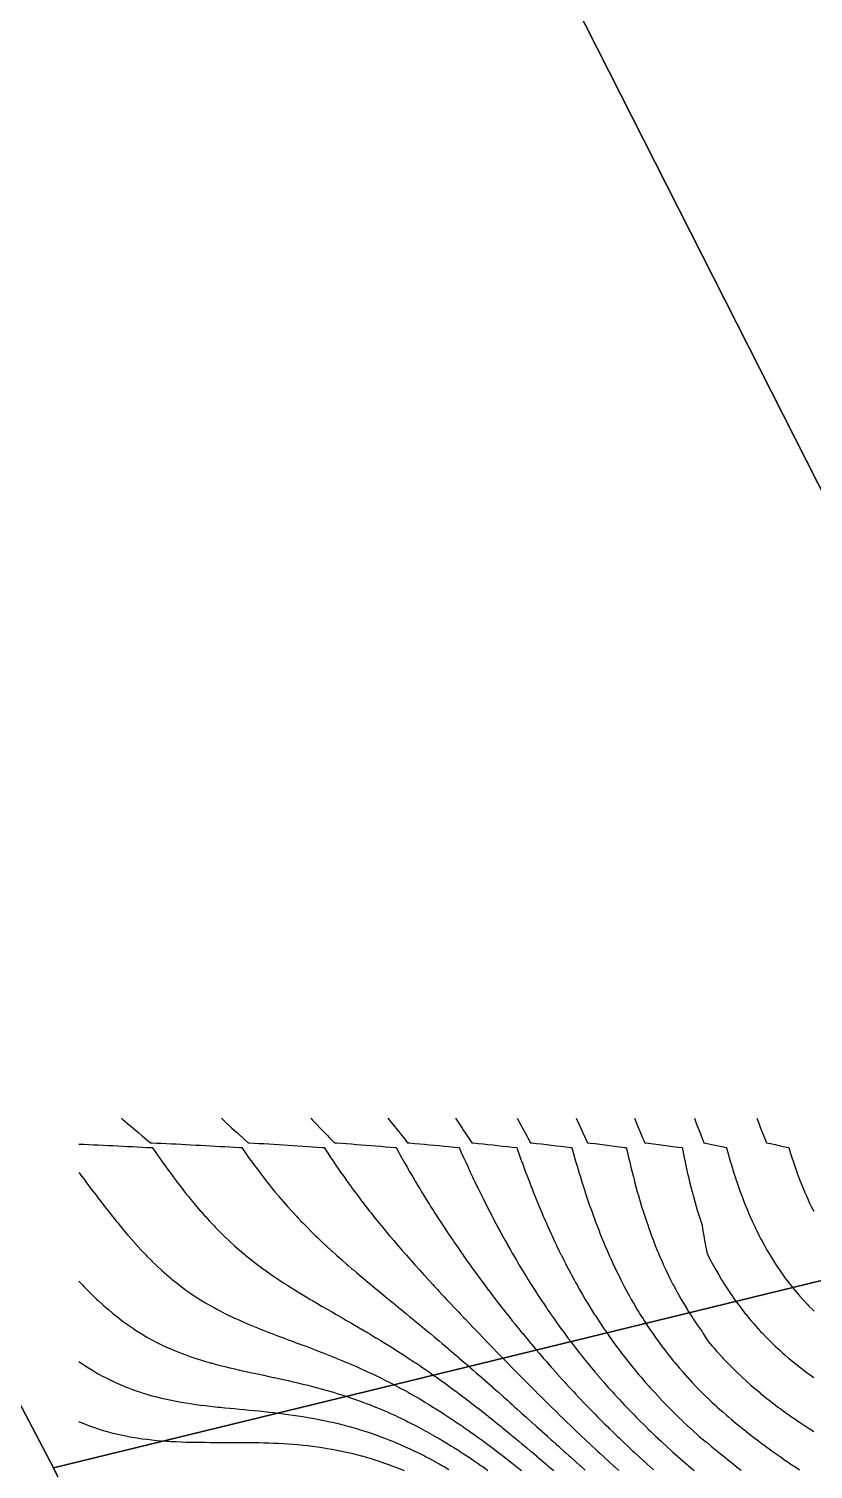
# Model space of a CAD drawing. Extents: x 1412553 to 1415230, y 4927294 to 4931784.
# Drawn here: x 1412620.7 to 1412648, y 4931587.7 to 4931637.8 of the extents above; entities that cross this region are included whole.
import ezdxf

# ---------------------------------------------------------------- set-up
doc = ezdxf.new("R2010")
doc.units = 0
doc.header["$MEASUREMENT"] = 0
doc.layers.add('LINE', color=2, linetype='CONTINUOUS')
doc.layers.add('nz-property-titles(LINZ DOWNLOAD)', color=1, linetype='CONTINUOUS')

msp = doc.modelspace()

# ---------------------------------------------------------------- linework, layer by layer
at = {"layer": 'LINE'}
for points in [[(1412623.938304, 4931599.914918), (1412623.978056, 4931599.881473), (1412624.139707, 4931599.744755), (1412624.147335, 4931599.738327), (1412624.316614, 4931599.594986), (1412624.340587, 4931599.574592), (1412624.485893, 4931599.451481), (1412624.541187, 4931599.404429), (1412624.655172, 4931599.307841), (1412624.741667, 4931599.234266), (1412624.824451, 4931599.164178), (1412624.942242, 4931599.064103), (1412624.99373, 4931599.061671), (1412625.163009, 4931599.053595), (1412625.332288, 4931599.045404), (1412625.501567, 4931599.037098), (1412625.670846, 4931599.028678), (1412625.840125, 4931599.020143), (1412626.009404, 4931599.011494), (1412626.178683, 4931599.002729), (1412626.347962, 4931598.993849), (1412626.517241, 4931598.984853), (1412626.68652, 4931598.975739), (1412626.855799, 4931598.966507), (1412627.025078, 4931598.957155), (1412627.194357, 4931598.947684), (1412627.363636, 4931598.93809), (1412627.532915, 4931598.928372), (1412627.702194, 4931598.918528), (1412627.871473, 4931598.908557), (1412628.040752, 4931598.898455), (1412628.115621, 4931598.893939), (1412628.210031, 4931598.759257), (1412628.234856, 4931598.723776), (1412628.355936, 4931598.553613), (1412628.37931, 4931598.521335), (1412628.478983, 4931598.38345), (1412628.548589, 4931598.288998), (1412628.604287, 4931598.213287), (1412628.717868, 4931598.062007), (1412628.732017, 4931598.043124), (1412628.862167, 4931597.87296), (1412628.887147, 4931597.841005), (1412628.994981, 4931597.702797), (1412629.056426, 4931597.625872), (1412629.13074, 4931597.532634), (1412629.225705, 4931597.416341), (1412629.269589, 4931597.362471), (1412629.394984, 4931597.212385), (1412629.411711, 4931597.192308), (1412629.557234, 4931597.022145), (1412629.564263, 4931597.01414), (1412629.706222, 4931596.851981), (1412629.733542, 4931596.821637), (1412629.85895, 4931596.681818), (1412629.902821, 4931596.634298), (1412630.01556, 4931596.511655), (1412630.0721, 4931596.451943), (1412630.176168, 4931596.341492), (1412630.241379, 4931596.274334), (1412630.34083, 4931596.171329), (1412630.410658, 4931596.1012), (1412630.509596, 4931596.001166), (1412630.579937, 4931595.932247), (1412630.682502, 4931595.831002), (1412630.749216, 4931595.767204), (1412630.859491, 4931595.660839), (1412630.918495, 4931595.605732), (1412631.040515, 4931595.490676), (1412631.087774, 4931595.447534), (1412631.225449, 4931595.320513), (1412631.257053, 4931595.29229), (1412631.414121, 4931595.15035), (1412631.426332, 4931595.139669), (1412631.595611, 4931594.989673), (1412631.606167, 4931594.980186), (1412631.76489, 4931594.842079), (1412631.801192, 4931594.810023), (1412631.934169, 4931594.696315), (1412631.999146, 4931594.63986), (1412632.103448, 4931594.552104), (1412632.199722, 4931594.469697), (1412632.272727, 4931594.40918), (1412632.402605, 4931594.299534), (1412632.442006, 4931594.267307), (1412632.607406, 4931594.129371), (1412632.611285, 4931594.126235), (1412632.780564, 4931593.986603), (1412632.813089, 4931593.959207), (1412632.949843, 4931593.847489), (1412633.019855, 4931593.789044), (1412633.119122, 4931593.708636), (1412633.227462, 4931593.618881), (1412633.288401, 4931593.569874), (1412633.435586, 4931593.448718), (1412633.45768, 4931593.431054), (1412633.626959, 4931593.292457), (1412633.643539, 4931593.278555), (1412633.796238, 4931593.154083), (1412633.850942, 4931593.108392), (1412633.965517, 4931593.015299), (1412634.058032, 4931592.938228), (1412634.134796, 4931592.875993), (1412634.264599, 4931592.768065), (1412634.304075, 4931592.736101), (1412634.470454, 4931592.597902), (1412634.473354, 4931592.595555), (1412634.642633, 4931592.455099), (1412634.674788, 4931592.427739), (1412634.811912, 4931592.313933), (1412634.878126, 4931592.257576), (1412634.981191, 4931592.171961), (1412635.080438, 4931592.087413), (1412635.15047, 4931592.029149), (1412635.281653, 4931591.917249), (1412635.319749, 4931591.885493), (1412635.481737, 4931591.747086), (1412635.489028, 4931591.740995), (1412635.658307, 4931591.596188), (1412635.680307, 4931591.576923), (1412635.827586, 4931591.450699), (1412635.877672, 4931591.40676), (1412635.996865, 4931591.304362), (1412636.073966, 4931591.236597), (1412636.166144, 4931591.157213), (1412636.269228, 4931591.066434), (1412636.335423, 4931591.009278), (1412636.463496, 4931590.89627), (1412636.504702, 4931590.860601), (1412636.656841, 4931590.726107), (1412636.673981, 4931590.711234), (1412636.84326, 4931590.561358), (1412636.849261, 4931590.555944), (1412637.012539, 4931590.411266), (1412637.040764, 4931590.385781), (1412637.181818, 4931590.2606), (1412637.2316, 4931590.215618), (1412637.351097, 4931590.109435), (1412637.421868, 4931590.045455), (1412637.520376, 4931589.957831), (1412637.61165, 4931589.875291), (1412637.689655, 4931589.805849), (1412637.801037, 4931589.705128), (1412637.858934, 4931589.653558), (1412637.990119, 4931589.534965), (1412638.028213, 4931589.501026), (1412638.178992, 4931589.364802), (1412638.197492, 4931589.34832), (1412638.366771, 4931589.195518), (1412638.367734, 4931589.194639), (1412638.53605, 4931589.043025), (1412638.556407, 4931589.024476), (1412638.705329, 4931588.890523), (1412638.745157, 4931588.854312), (1412638.874608, 4931588.738071), (1412638.934064, 4931588.684149), (1412639.043887, 4931588.585727), (1412639.123207, 4931588.513986), (1412639.213166, 4931588.433538), (1412639.312643, 4931588.343823), (1412639.382445, 4931588.281545), (1412639.502434, 4931588.17366), (1412639.551724, 4931588.129793), (1412639.692647, 4931588.003497), (1412639.721003, 4931587.978326), (1412639.883307, 4931587.833333), (1412639.890282, 4931587.827158), (1412640.059561, 4931587.676558)], [(1412627.409026, 4931599.914918), (1412627.532915, 4931599.800974), (1412627.593768, 4931599.744755), (1412627.702194, 4931599.645346), (1412627.779023, 4931599.574592), (1412627.871473, 4931599.490138), (1412627.964898, 4931599.404429), (1412628.040752, 4931599.33544), (1412628.151491, 4931599.234266), (1412628.210031, 4931599.181275), (1412628.338927, 4931599.064103), (1412628.37931, 4931599.061805), (1412628.548589, 4931599.052058), (1412628.717868, 4931599.042163), (1412628.887147, 4931599.032117), (1412629.056426, 4931599.021917), (1412629.225705, 4931599.01156), (1412629.394984, 4931599.001043), (1412629.564263, 4931598.99036), (1412629.733542, 4931598.979513), (1412629.902821, 4931598.968494), (1412630.0721, 4931598.957301), (1412630.241379, 4931598.945931), (1412630.410658, 4931598.934379), (1412630.579937, 4931598.922643), (1412630.749216, 4931598.910718), (1412630.918495, 4931598.898601), (1412630.982724, 4931598.893939), (1412631.087774, 4931598.733789), (1412631.094287, 4931598.723776), (1412631.207052, 4931598.553613), (1412631.257053, 4931598.47966), (1412631.321524, 4931598.38345), (1412631.426332, 4931598.230209), (1412631.437798, 4931598.213287), (1412631.555512, 4931598.043124), (1412631.595611, 4931597.986402), (1412631.675005, 4931597.87296), (1412631.76489, 4931597.74734), (1412631.796427, 4931597.702797), (1412631.919688, 4931597.532634), (1412631.934169, 4931597.513099), (1412632.044571, 4931597.362471), (1412632.103448, 4931597.284027), (1412632.171473, 4931597.192308), (1412632.272727, 4931597.059075), (1412632.300443, 4931597.022145), (1412632.431315, 4931596.851981), (1412632.442006, 4931596.838426), (1412632.56386, 4931596.681818), (1412632.611285, 4931596.622396), (1412632.698442, 4931596.511655), (1412632.780564, 4931596.409962), (1412632.835047, 4931596.341492), (1412632.949843, 4931596.20089), (1412632.973613, 4931596.171329), (1412633.114044, 4931596.001166), (1412633.119122, 4931595.995173), (1412633.25599, 4931595.831002), (1412633.288401, 4931595.793145), (1412633.399783, 4931595.660839), (1412633.45768, 4931595.593855), (1412633.545318, 4931595.490676), (1412633.626959, 4931595.397069), (1412633.692535, 4931595.320513), (1412633.796238, 4931595.202607), (1412633.841354, 4931595.15035), (1412633.965517, 4931595.010269), (1412633.99168, 4931594.980186), (1412634.134796, 4931594.819859), (1412634.143408, 4931594.810023), (1412634.296339, 4931594.63986), (1412634.304075, 4931594.631477), (1412634.45038, 4931594.469697), (1412634.473354, 4931594.444944), (1412634.605584, 4931594.299534), (1412634.642633, 4931594.259822), (1412634.761849, 4931594.129371), (1412634.811912, 4931594.07596), (1412634.919091, 4931593.959207), (1412634.981191, 4931593.893236), (1412635.077238, 4931593.789044), (1412635.15047, 4931593.711542), (1412635.236209, 4931593.618881), (1412635.319749, 4931593.530772), (1412635.395936, 4931593.448718), (1412635.489028, 4931593.350831), (1412635.556347, 4931593.278555), (1412635.658307, 4931593.171646), (1412635.717398, 4931593.108392), (1412635.827586, 4931592.993151), (1412635.879034, 4931592.938228), (1412635.996865, 4931592.815289), (1412636.041222, 4931592.768065), (1412636.166144, 4931592.638024), (1412636.203929, 4931592.597902), (1412636.335423, 4931592.461319), (1412636.367127, 4931592.427739), (1412636.504702, 4931592.285151), (1412636.530807, 4931592.257576), (1412636.673981, 4931592.109515), (1412636.694962, 4931592.087413), (1412636.84326, 4931591.934403), (1412636.859588, 4931591.917249), (1412637.012539, 4931591.759827), (1412637.024703, 4931591.747086), (1412637.181818, 4931591.585793), (1412637.190314, 4931591.576923), (1412637.351097, 4931591.412316), (1412637.356436, 4931591.40676), (1412637.520376, 4931591.239426), (1412637.523105, 4931591.236597), (1412637.689655, 4931591.067157), (1412637.690356, 4931591.066434), (1412637.858209, 4931590.89627), (1412637.858934, 4931590.895548), (1412638.026722, 4931590.726107), (1412638.028213, 4931590.724627), (1412638.19594, 4931590.555944), (1412638.197492, 4931590.55441), (1412638.365915, 4931590.385781), (1412638.366771, 4931590.384938), (1412638.53605, 4931590.216261), (1412638.536688, 4931590.215618), (1412638.705329, 4931590.048443), (1412638.708313, 4931590.045455), (1412638.874608, 4931589.8815), (1412638.880845, 4931589.875291), (1412639.043887, 4931589.715469), (1412639.054342, 4931589.705128), (1412639.213166, 4931589.550375), (1412639.228854, 4931589.534965), (1412639.382445, 4931589.386257), (1412639.40444, 4931589.364802), (1412639.551724, 4931589.223138), (1412639.581155, 4931589.194639), (1412639.721003, 4931589.061032), (1412639.759037, 4931589.024476), (1412639.890282, 4931588.899965), (1412639.938144, 4931588.854312), (1412640.059561, 4931588.739938), (1412640.118505, 4931588.684149), (1412640.22884, 4931588.580959), (1412640.300153, 4931588.513986), (1412640.398119, 4931588.423028), (1412640.483128, 4931588.343823), (1412640.567398, 4931588.266146), (1412640.667429, 4931588.17366), (1412640.736677, 4931588.110288), (1412640.853084, 4931588.003497), (1412640.905956, 4931587.955451), (1412641.04007, 4931587.833333), (1412641.075235, 4931587.8016), (1412641.228386, 4931587.66317)], [(1412630.516825, 4931599.914918), (1412630.579937, 4931599.84975), (1412630.680699, 4931599.744755), (1412630.749216, 4931599.674023), (1412630.844646, 4931599.574592), (1412630.918495, 4931599.498385), (1412631.008666, 4931599.404429), (1412631.087774, 4931599.322815), (1412631.172765, 4931599.234266), (1412631.257053, 4931599.147342), (1412631.336936, 4931599.064103), (1412631.426332, 4931599.05773), (1412631.595611, 4931599.045473), (1412631.76489, 4931599.033003), (1412631.934169, 4931599.020319), (1412632.103448, 4931599.007415), (1412632.272727, 4931598.99429), (1412632.442006, 4931598.980941), (1412632.611285, 4931598.967364), (1412632.780564, 4931598.953557), (1412632.949843, 4931598.939516), (1412633.119122, 4931598.92524), (1412633.288401, 4931598.910726), (1412633.45768, 4931598.895969), (1412633.480659, 4931598.893939), (1412633.575123, 4931598.723776), (1412633.626959, 4931598.631948), (1412633.670624, 4931598.553613), (1412633.767119, 4931598.38345), (1412633.796238, 4931598.333023), (1412633.864491, 4931598.213287), (1412633.963176, 4931598.043124), (1412633.965517, 4931598.039166), (1412634.062515, 4931597.87296), (1412634.134796, 4931597.751298), (1412634.163214, 4931597.702797), (1412634.264896, 4931597.532634), (1412634.304075, 4931597.468333), (1412634.367657, 4931597.362471), (1412634.47184, 4931597.192308), (1412634.473354, 4931597.189888), (1412634.576734, 4931597.022145), (1412634.642633, 4931596.917317), (1412634.683085, 4931596.851981), (1412634.790628, 4931596.681818), (1412634.811912, 4931596.648867), (1412634.899169, 4931596.511655), (1412634.981191, 4931596.385297), (1412635.009178, 4931596.341492), (1412635.120277, 4931596.171329), (1412635.15047, 4931596.1261), (1412635.232534, 4931596.001166), (1412635.319749, 4931595.871151), (1412635.346244, 4931595.831002), (1412635.461066, 4931595.660839), (1412635.489028, 4931595.62033), (1412635.577044, 4931595.490676), (1412635.658307, 4931595.373505), (1412635.694455, 4931595.320513), (1412635.813132, 4931595.15035), (1412635.827586, 4931595.130105), (1412635.932842, 4931594.980186), (1412635.996865, 4931594.890956), (1412636.053966, 4931594.810023), (1412636.166144, 4931594.654423), (1412636.176471, 4931594.63986), (1412636.30001, 4931594.469697), (1412636.335423, 4931594.421991), (1412636.424826, 4931594.299534), (1412636.504702, 4931594.192476), (1412636.551017, 4931594.129371), (1412636.673981, 4931593.965404), (1412636.678554, 4931593.959207), (1412636.807133, 4931593.789044), (1412636.84326, 4931593.742263), (1412636.937035, 4931593.618881), (1412637.012539, 4931593.521645), (1412637.068289, 4931593.448718), (1412637.181818, 4931593.303333), (1412637.200878, 4931593.278555), (1412637.334698, 4931593.108392), (1412637.351097, 4931593.087997), (1412637.469753, 4931592.938228), (1412637.520376, 4931592.875649), (1412637.606174, 4931592.768065), (1412637.689655, 4931592.665537), (1412637.743975, 4931592.597902), (1412637.858934, 4931592.457667), (1412637.883149, 4931592.427739), (1412638.023687, 4931592.257576), (1412638.028213, 4931592.252213), (1412638.165569, 4931592.087413), (1412638.197492, 4931592.049867), (1412638.308898, 4931591.917249), (1412638.366771, 4931591.849701), (1412638.453707, 4931591.747086), (1412638.53605, 4931591.651758), (1412638.60001, 4931591.576923), (1412638.705329, 4931591.456036), (1412638.747835, 4931591.40676), (1412638.874608, 4931591.262554), (1412638.897218, 4931591.236597), (1412639.043887, 4931591.071316), (1412639.048183, 4931591.066434), (1412639.200801, 4931590.89627), (1412639.213166, 4931590.882733), (1412639.355117, 4931590.726107), (1412639.382445, 4931590.69648), (1412639.511165, 4931590.555944), (1412639.551724, 4931590.512419), (1412639.668986, 4931590.385781), (1412639.721003, 4931590.330545), (1412639.828616, 4931590.215618), (1412639.890282, 4931590.15084), (1412639.990114, 4931590.045455), (1412640.059561, 4931589.973314), (1412640.153517, 4931589.875291), (1412640.22884, 4931589.797934), (1412640.31887, 4931589.705128), (1412640.398119, 4931589.624671), (1412640.486217, 4931589.534965), (1412640.567398, 4931589.453516), (1412640.6556, 4931589.364802), (1412640.736677, 4931589.284411), (1412640.827048, 4931589.194639), (1412640.905956, 4931589.117324), (1412641.000598, 4931589.024476), (1412641.075235, 4931588.95221), (1412641.176271, 4931588.854312), (1412641.244514, 4931588.789014), (1412641.354077, 4931588.684149), (1412641.413793, 4931588.627677), (1412641.534028, 4931588.513986), (1412641.583072, 4931588.468135), (1412641.716117, 4931588.343823), (1412641.752351, 4931588.310329), (1412641.900337, 4931588.17366), (1412641.92163, 4931588.15419), (1412642.086634, 4931588.003497), (1412642.090909, 4931587.999628), (1412642.260188, 4931587.846842), (1412642.275188, 4931587.833333), (1412642.429467, 4931587.695561)], [(1412633.200282, 4931599.914918), (1412633.288401, 4931599.806394), (1412633.33784, 4931599.744755), (1412633.45768, 4931599.596423), (1412633.475098, 4931599.574592), (1412633.611908, 4931599.404429), (1412633.626959, 4931599.385857), (1412633.74822, 4931599.234266), (1412633.796238, 4931599.174707), (1412633.884246, 4931599.064103), (1412633.965517, 4931599.056985), (1412634.134796, 4931599.041943), (1412634.304075, 4931599.026655), (1412634.473354, 4931599.01112), (1412634.642633, 4931598.995337), (1412634.811912, 4931598.979304), (1412634.981191, 4931598.963021), (1412635.15047, 4931598.946486), (1412635.319749, 4931598.929699), (1412635.489028, 4931598.912658), (1412635.658307, 4931598.895362), (1412635.672077, 4931598.893939), (1412635.748508, 4931598.723776), (1412635.825896, 4931598.553613), (1412635.827586, 4931598.549961), (1412635.903701, 4931598.38345), (1412635.982533, 4931598.213287), (1412635.996865, 4931598.182888), (1412636.061926, 4931598.043124), (1412636.142313, 4931597.87296), (1412636.166144, 4931597.8234), (1412636.223401, 4931597.702797), (1412636.305473, 4931597.532634), (1412636.335423, 4931597.471657), (1412636.388361, 4931597.362471), (1412636.472255, 4931597.192308), (1412636.504702, 4931597.127718), (1412636.557059, 4931597.022145), (1412636.642929, 4931596.851981), (1412636.673981, 4931596.791645), (1412636.729769, 4931596.681818), (1412636.817759, 4931596.511655), (1412636.84326, 4931596.463344), (1412636.906745, 4931596.341492), (1412636.997007, 4931596.171329), (1412637.012539, 4931596.142681), (1412637.088279, 4931596.001166), (1412637.180956, 4931595.831002), (1412637.181818, 4931595.829457), (1412637.274646, 4931595.660839), (1412637.351097, 4931595.524467), (1412637.369807, 4931595.490676), (1412637.466157, 4931595.320513), (1412637.520376, 4931595.226665), (1412637.563926, 4931595.15035), (1412637.663091, 4931594.980186), (1412637.689655, 4931594.935619), (1412637.763622, 4931594.810023), (1412637.858934, 4931594.651303), (1412637.865726, 4931594.63986), (1412637.969185, 4931594.469697), (1412638.028213, 4931594.374572), (1412638.074261, 4931594.299534), (1412638.180934, 4931594.129371), (1412638.197492, 4931594.103571), (1412638.289149, 4931593.959207), (1412638.366771, 4931593.839418), (1412638.399079, 4931593.789044), (1412638.510675, 4931593.618881), (1412638.53605, 4931593.581065), (1412638.623999, 4931593.448718), (1412638.705329, 4931593.328823), (1412638.739118, 4931593.278555), (1412638.856037, 4931593.108392), (1412638.874608, 4931593.081979), (1412638.974817, 4931592.938228), (1412639.043887, 4931592.84118), (1412639.095513, 4931592.768065), (1412639.213166, 4931592.604834), (1412639.218126, 4931592.597902), (1412639.342776, 4931592.427739), (1412639.382445, 4931592.374702), (1412639.469472, 4931592.257576), (1412639.551724, 4931592.149105), (1412639.598228, 4931592.087413), (1412639.721003, 4931591.927833), (1412639.729103, 4931591.917249), (1412639.862228, 4931591.747086), (1412639.890282, 4931591.711954), (1412639.997623, 4931591.576923), (1412640.059561, 4931591.500529), (1412640.135293, 4931591.40676), (1412640.22884, 4931591.29317), (1412640.275284, 4931591.236597), (1412640.398119, 4931591.089828), (1412640.417651, 4931591.066434), (1412640.562496, 4931590.89627), (1412640.567398, 4931590.890624), (1412640.709972, 4931590.726107), (1412640.736677, 4931590.695849), (1412640.860008, 4931590.555944), (1412640.905956, 4931590.50475), (1412641.012669, 4931590.385781), (1412641.075235, 4931590.317242), (1412641.168003, 4931590.215618), (1412641.244514, 4931590.133228), (1412641.326077, 4931590.045455), (1412641.413793, 4931589.952614), (1412641.48693, 4931589.875291), (1412641.583072, 4931589.775282), (1412641.650623, 4931589.705128), (1412641.752351, 4931589.601126), (1412641.817203, 4931589.534965), (1412641.92163, 4931589.430025), (1412641.986702, 4931589.364802), (1412642.090909, 4931589.261855), (1412642.15915, 4931589.194639), (1412642.260188, 4931589.096492), (1412642.334575, 4931589.024476), (1412642.429467, 4931588.933817), (1412642.51299, 4931588.854312), (1412642.598746, 4931588.773694), (1412642.694374, 4931588.684149), (1412642.768025, 4931588.615992), (1412642.878719, 4931588.513986), (1412642.937304, 4931588.460591), (1412643.065982, 4931588.343823), (1412643.106583, 4931588.307354), (1412643.256098, 4931588.17366), (1412643.275862, 4931588.156154), (1412643.445141, 4931588.006948), (1412643.449081, 4931588.003497), (1412643.61442, 4931587.85987), (1412643.645124, 4931587.833333), (1412643.783699, 4931587.714461), (1412643.843793, 4931587.66317)], [(1412635.547682, 4931599.914918), (1412635.658307, 4931599.749225), (1412635.661256, 4931599.744755), (1412635.774171, 4931599.574592), (1412635.827586, 4931599.494402), (1412635.886789, 4931599.404429), (1412635.996865, 4931599.23778), (1412635.999158, 4931599.234266), (1412636.110904, 4931599.064103), (1412636.166144, 4931599.05846), (1412636.335423, 4931599.040966), (1412636.504702, 4931599.023228), (1412636.673981, 4931599.005247), (1412636.84326, 4931598.98702), (1412637.012539, 4931598.968549), (1412637.181818, 4931598.949835), (1412637.351097, 4931598.930876), (1412637.520376, 4931598.911673), (1412637.674805, 4931598.893939), (1412637.689655, 4931598.852678), (1412637.735592, 4931598.723776), (1412637.797075, 4931598.553613), (1412637.858934, 4931598.384568), (1412637.859339, 4931598.38345), (1412637.92218, 4931598.213287), (1412637.985879, 4931598.043124), (1412638.028213, 4931597.931824), (1412638.050389, 4931597.87296), (1412638.115688, 4931597.702797), (1412638.181943, 4931597.532634), (1412638.197492, 4931597.49349), (1412638.249052, 4931597.362471), (1412638.317153, 4931597.192308), (1412638.366771, 4931597.070521), (1412638.386301, 4931597.022145), (1412638.456431, 4931596.851981), (1412638.527744, 4931596.681818), (1412638.53605, 4931596.662444), (1412638.600127, 4931596.511655), (1412638.673756, 4931596.341492), (1412638.705329, 4931596.270068), (1412638.748612, 4931596.171329), (1412638.824775, 4931596.001166), (1412638.874608, 4931595.892095), (1412638.902297, 4931595.831002), (1412638.9812, 4931595.660839), (1412639.043887, 4931595.528357), (1412639.061582, 4931595.490676), (1412639.143464, 4931595.320513), (1412639.213166, 4931595.178551), (1412639.226917, 4931595.15035), (1412639.312005, 4931594.980186), (1412639.382445, 4931594.842189), (1412639.39876, 4931594.810023), (1412639.487282, 4931594.63986), (1412639.551724, 4931594.518627), (1412639.577584, 4931594.469697), (1412639.669777, 4931594.299534), (1412639.721003, 4931594.207125), (1412639.763886, 4931594.129371), (1412639.859966, 4931593.959207), (1412639.890282, 4931593.906824), (1412639.958147, 4931593.789044), (1412640.058348, 4931593.618881), (1412640.059561, 4931593.616876), (1412640.16088, 4931593.448718), (1412640.22884, 4931593.33836), (1412640.265559, 4931593.278555), (1412640.372575, 4931593.108392), (1412640.398119, 4931593.068757), (1412640.482051, 4931592.938228), (1412640.567398, 4931592.808413), (1412640.593881, 4931592.768065), (1412640.708294, 4931592.597902), (1412640.736677, 4931592.556687), (1412640.825392, 4931592.427739), (1412640.905956, 4931592.313188), (1412640.945061, 4931592.257576), (1412641.067435, 4931592.087413), (1412641.075235, 4931592.076825), (1412641.192861, 4931591.917249), (1412641.244514, 4931591.848671), (1412641.321111, 4931591.747086), (1412641.413793, 4931591.626779), (1412641.452271, 4931591.576923), (1412641.583072, 4931591.411015), (1412641.586435, 4931591.40676), (1412641.723977, 4931591.236597), (1412641.752351, 4931591.202214), (1412641.864736, 4931591.066434), (1412641.92163, 4931590.999071), (1412642.008768, 4931590.89627), (1412642.090909, 4931590.801265), (1412642.156157, 4931590.726107), (1412642.260188, 4931590.608572), (1412642.306987, 4931590.555944), (1412642.429467, 4931590.420797), (1412642.461366, 4931590.385781), (1412642.598746, 4931590.237714), (1412642.619362, 4931590.215618), (1412642.768025, 4931590.059095), (1412642.78106, 4931590.045455), (1412642.937304, 4931589.884742), (1412642.94655, 4931589.875291), (1412643.106583, 4931589.714411), (1412643.11588, 4931589.705128), (1412643.275862, 4931589.547909), (1412643.289126, 4931589.534965), (1412643.445141, 4931589.385005), (1412643.466316, 4931589.364802), (1412643.61442, 4931589.225498), (1412643.647476, 4931589.194639), (1412643.783699, 4931589.069182), (1412643.832617, 4931589.024476), (1412643.952978, 4931588.915876), (1412644.021741, 4931588.854312), (1412644.122257, 4931588.765374), (1412644.230763, 4931588.684149), (1412644.291536, 4931588.639522), (1412644.439692, 4931588.513986), (1412644.460815, 4931588.49625), (1412644.630094, 4931588.355307), (1412644.644015, 4931588.343823), (1412644.799373, 4931588.216678), (1412644.852359, 4931588.17366), (1412644.968652, 4931588.079907), (1412645.064164, 4931588.003497), (1412645.137931, 4931587.944834), (1412645.27922, 4931587.833333), (1412645.30721, 4931587.811356), (1412645.476489, 4931587.679587)], [(1412637.691541, 4931599.914918), (1412637.785673, 4931599.744755), (1412637.858934, 4931599.612359), (1412637.879632, 4931599.574592), (1412637.973249, 4931599.404429), (1412638.028213, 4931599.304727), (1412638.066694, 4931599.234266), (1412638.159925, 4931599.064103), (1412638.197492, 4931599.059831), (1412638.366771, 4931599.040424), (1412638.53605, 4931599.020792), (1412638.705329, 4931599.000937), (1412638.874608, 4931598.980859), (1412639.043887, 4931598.960559), (1412639.213166, 4931598.940036), (1412639.382445, 4931598.919293), (1412639.551724, 4931598.89833), (1412639.586952, 4931598.893939), (1412639.635042, 4931598.723776), (1412639.683869, 4931598.553613), (1412639.721003, 4931598.426467), (1412639.733492, 4931598.38345), (1412639.78392, 4931598.213287), (1412639.835221, 4931598.043124), (1412639.887437, 4931597.87296), (1412639.890282, 4931597.863904), (1412639.940619, 4931597.702797), (1412639.994801, 4931597.532634), (1412640.050033, 4931597.362471), (1412640.059561, 4931597.333822), (1412640.1064, 4931597.192308), (1412640.163918, 4931597.022145), (1412640.222623, 4931596.851981), (1412640.22884, 4931596.834428), (1412640.282666, 4931596.681818), (1412640.344016, 4931596.511655), (1412640.398119, 4931596.364921), (1412640.406727, 4931596.341492), (1412640.470972, 4931596.171329), (1412640.536686, 4931596.001166), (1412640.567398, 4931595.923668), (1412640.604019, 4931595.831002), (1412640.673021, 4931595.660839), (1412640.736677, 4931595.50757), (1412640.743679, 4931595.490676), (1412640.816276, 4931595.320513), (1412640.890607, 4931595.15035), (1412640.905956, 4931595.116203), (1412640.967026, 4931594.980186), (1412641.045374, 4931594.810023), (1412641.075235, 4931594.746941), (1412641.125909, 4931594.63986), (1412641.208583, 4931594.469697), (1412641.244514, 4931594.39774), (1412641.293575, 4931594.299534), (1412641.380885, 4931594.129371), (1412641.413793, 4931594.066981), (1412641.470717, 4931593.959207), (1412641.562975, 4931593.789044), (1412641.583072, 4931593.753009), (1412641.658038, 4931593.618881), (1412641.752351, 4931593.454326), (1412641.755574, 4931593.448718), (1412641.856261, 4931593.278555), (1412641.92163, 4931593.170841), (1412641.959665, 4931593.108392), (1412642.066107, 4931592.938228), (1412642.090909, 4931592.899634), (1412642.175826, 4931592.768065), (1412642.260188, 4931592.640586), (1412642.288576, 4931592.597902), (1412642.404756, 4931592.427739), (1412642.429467, 4931592.392475), (1412642.52454, 4931592.257576), (1412642.598746, 4931592.154823), (1412642.647739, 4931592.087413), (1412642.768025, 4931591.925853), (1412642.774476, 4931591.917249), (1412642.905332, 4931591.747086), (1412642.937304, 4931591.706484), (1412643.040099, 4931591.576923), (1412643.106583, 4931591.49503), (1412643.17883, 4931591.40676), (1412643.275862, 4931591.290848), (1412643.321669, 4931591.236597), (1412643.445141, 4931591.093551), (1412643.468763, 4931591.066434), (1412643.61442, 4931590.902772), (1412643.620262, 4931590.89627), (1412643.776441, 4931590.726107), (1412643.783699, 4931590.71836), (1412643.937345, 4931590.555944), (1412643.952978, 4931590.539739), (1412644.103012, 4931590.385781), (1412644.122257, 4931590.3664), (1412644.276592, 4931590.215618), (1412644.291536, 4931590.201551), (1412644.457531, 4931590.045455), (1412644.460815, 4931590.042415), (1412644.630094, 4931589.887489), (1412644.643574, 4931589.875291), (1412644.799373, 4931589.736399), (1412644.834853, 4931589.705128), (1412644.968652, 4931589.588837), (1412645.031354, 4931589.534965), (1412645.137931, 4931589.444582), (1412645.233095, 4931589.364802), (1412645.30721, 4931589.303417), (1412645.440086, 4931589.194639), (1412645.476489, 4931589.165168), (1412645.645768, 4931589.029731), (1412645.652427, 4931589.024476), (1412645.815047, 4931588.897387), (1412645.870814, 4931588.854312), (1412645.984326, 4931588.767422), (1412646.094377, 4931588.684149), (1412646.153605, 4931588.639682), (1412646.322884, 4931588.514034), (1412646.492163, 4931588.391017), (1412646.557846, 4931588.343823), (1412646.661442, 4931588.269787), (1412646.79746, 4931588.17366), (1412646.830721, 4931588.150253), (1412647, 4931588.032653), (1412647.042511, 4931588.003497), (1412647.169279, 4931587.916796), (1412647.292618, 4931587.833333), (1412647.338558, 4931587.802294), (1412647.507837, 4931587.689331)], [(1412639.739293, 4931599.914918), (1412639.819042, 4931599.744755), (1412639.890282, 4931599.592715), (1412639.898723, 4931599.574592), (1412639.978373, 4931599.404429), (1412640.058019, 4931599.234266), (1412640.059561, 4931599.230992), (1412640.137729, 4931599.064103), (1412640.22884, 4931599.052974), (1412640.398119, 4931599.032148), (1412640.567398, 4931599.011127), (1412640.736677, 4931598.98991), (1412640.905956, 4931598.9685), (1412641.075235, 4931598.946898), (1412641.244514, 4931598.925105), (1412641.413793, 4931598.903124), (1412641.484147, 4931598.893939), (1412641.522688, 4931598.723776), (1412641.562105, 4931598.553613), (1412641.583072, 4931598.465369), (1412641.602499, 4931598.38345), (1412641.643921, 4931598.213287), (1412641.686372, 4931598.043124), (1412641.729884, 4931597.87296), (1412641.752351, 4931597.7875), (1412641.774602, 4931597.702797), (1412641.820589, 4931597.532634), (1412641.867812, 4931597.362471), (1412641.916311, 4931597.192308), (1412641.92163, 4931597.174222), (1412641.966372, 4931597.022145), (1412642.017866, 4931596.851981), (1412642.070835, 4931596.681818), (1412642.090909, 4931596.619302), (1412642.125523, 4931596.511655), (1412642.181935, 4931596.341492), (1412642.240026, 4931596.171329), (1412642.260188, 4931596.114124), (1412642.300093, 4931596.001166), (1412642.362101, 4931595.831002), (1412642.426001, 4931595.660839), (1412642.429467, 4931595.651913), (1412642.492288, 4931595.490676), (1412642.560634, 4931595.320513), (1412642.598746, 4931595.228601), (1412642.631337, 4931595.15035), (1412642.704535, 4931594.980186), (1412642.768025, 4931594.837071), (1412642.780087, 4931594.810023), (1412642.858551, 4931594.63986), (1412642.937304, 4931594.474135), (1412642.939426, 4931594.469697), (1412643.023561, 4931594.299534), (1412643.106583, 4931594.136613), (1412643.1103, 4931594.129371), (1412643.200547, 4931593.959207), (1412643.275862, 4931593.821412), (1412643.293696, 4931593.789044), (1412643.39049, 4931593.618881), (1412643.445141, 4931593.525667), (1412643.490657, 4931593.448718), (1412643.594403, 4931593.278555), (1412643.61442, 4931593.246712), (1412643.702223, 4931593.108392), (1412643.783699, 4931592.983715), (1412643.813733, 4931592.938228), (1412643.929457, 4931592.768065), (1412643.952978, 4931592.734468), (1412644.049645, 4931592.597902), (1412644.122257, 4931592.498149), (1412644.159908, 4931592.427739), (1412644.257326, 4931592.257576), (1412644.291536, 4931592.201473), (1412644.386846, 4931592.087413), (1412644.460815, 4931592.000938), (1412644.53332, 4931591.917249), (1412644.630094, 4931591.808073), (1412644.68487, 4931591.747086), (1412644.799373, 4931591.62243), (1412644.841747, 4931591.576923), (1412644.968652, 4931591.44357), (1412645.004183, 4931591.40676), (1412645.137931, 4931591.271092), (1412645.172434, 4931591.236597), (1412645.30721, 4931591.104586), (1412645.346746, 4931591.066434), (1412645.476489, 4931590.943677), (1412645.527357, 4931590.89627), (1412645.645768, 4931590.787982), (1412645.714481, 4931590.726107), (1412645.815047, 4931590.637174), (1412645.908347, 4931590.555944), (1412645.984326, 4931590.490922), (1412646.109133, 4931590.385781), (1412646.153605, 4931590.348923), (1412646.317024, 4931590.215618), (1412646.322884, 4931590.21091), (1412646.492163, 4931590.077212), (1412646.533038, 4931590.045455), (1412646.661442, 4931589.947097), (1412646.756738, 4931589.875291), (1412646.830721, 4931589.820264), (1412646.988061, 4931589.705128), (1412647, 4931589.696497), (1412647.169279, 4931589.576268), (1412647.228426, 4931589.534965), (1412647.338558, 4931589.458875), (1412647.476971, 4931589.364802), (1412647.507837, 4931589.344021), (1412647.677116, 4931589.232066), (1412647.734706, 4931589.194639), (1412647.846395, 4931589.122633), (1412648.00114, 4931589.024476)], [(1412641.771969, 4931599.914918), (1412641.841908, 4931599.744755), (1412641.91201, 4931599.574592), (1412641.92163, 4931599.551388), (1412641.982443, 4931599.404429), (1412642.053131, 4931599.234266), (1412642.090909, 4931599.143861), (1412642.124193, 4931599.064103), (1412642.260188, 4931599.046801), (1412642.429467, 4931599.025125), (1412642.598746, 4931599.003282), (1412642.768025, 4931598.981279), (1412642.937304, 4931598.959114), (1412643.106583, 4931598.93679), (1412643.275862, 4931598.914309), (1412643.428277, 4931598.893939), (1412643.445141, 4931598.806182), (1412643.461004, 4931598.723776), (1412643.494938, 4931598.553613), (1412643.530052, 4931598.38345), (1412643.566405, 4931598.213287), (1412643.604069, 4931598.043124), (1412643.61442, 4931597.998034), (1412643.643228, 4931597.87296), (1412643.683898, 4931597.702797), (1412643.726069, 4931597.532634), (1412643.769803, 4931597.362471), (1412643.783699, 4931597.310419), (1412643.815382, 4931597.192308), (1412643.86278, 4931597.022145), (1412643.911984, 4931596.851981), (1412643.952978, 4931596.715442), (1412643.963134, 4931596.681818), (1412644.016582, 4931596.511655), (1412644.072082, 4931596.341492), (1412644.122257, 4931596.193375), (1412644.125113, 4931596.171329), (1412644.148754, 4931596.001166), (1412644.174668, 4931595.831002), (1412644.203044, 4931595.660839), (1412644.234071, 4931595.490676), (1412644.267969, 4931595.320513), (1412644.291536, 4931595.211024), (1412644.32213, 4931595.15035), (1412644.410538, 4931594.980186), (1412644.460815, 4931594.886227), (1412644.502015, 4931594.810023), (1412644.59682, 4931594.63986), (1412644.630094, 4931594.581884), (1412644.695217, 4931594.469697), (1412644.797, 4931594.299534), (1412644.799373, 4931594.295682), (1412644.903124, 4931594.129371), (1412644.968652, 4931594.027401), (1412645.013047, 4931593.959207), (1412645.127149, 4931593.789044), (1412645.137931, 4931593.773428), (1412645.246126, 4931593.618881), (1412645.30721, 4931593.534128), (1412645.369672, 4931593.448718), (1412645.476489, 4931593.306779), (1412645.498055, 4931593.278555), (1412645.631827, 4931593.108392), (1412645.645768, 4931593.091144), (1412645.771354, 4931592.938228), (1412645.815047, 4931592.886466), (1412645.916653, 4931592.768065), (1412645.984326, 4931592.691299), (1412646.068072, 4931592.597902), (1412646.153605, 4931592.50499), (1412646.225983, 4931592.427739), (1412646.322884, 4931592.326933), (1412646.390761, 4931592.257576), (1412646.492163, 4931592.156519), (1412646.562799, 4931592.087413), (1412646.661442, 4931591.99321), (1412646.742504, 4931591.917249), (1412646.830721, 4931591.83648), (1412646.930259, 4931591.747086), (1412647, 4931591.685851), (1412647.126509, 4931591.576923), (1412647.169279, 4931591.540883), (1412647.331637, 4931591.40676), (1412647.338558, 4931591.401159), (1412647.507837, 4931591.266891), (1412647.546822, 4931591.236597), (1412647.677116, 4931591.1373), (1412647.772037, 4931591.066434), (1412647.846395, 4931591.011934), (1412648.00753, 4931590.89627)], [(1412643.851948, 4931599.914918), (1412643.916876, 4931599.744755), (1412643.952978, 4931599.650975), (1412643.982425, 4931599.574592), (1412644.048672, 4931599.404429), (1412644.115531, 4931599.234266), (1412644.122257, 4931599.217347), (1412644.183329, 4931599.064103), (1412644.291536, 4931599.040834), (1412644.460815, 4931599.004247), (1412644.630094, 4931598.967399), (1412644.799373, 4931598.930294), (1412644.964124, 4931598.893939), (1412644.968652, 4931598.877615), (1412645.01151, 4931598.723776), (1412645.06019, 4931598.553613), (1412645.110207, 4931598.38345), (1412645.137931, 4931598.291758), (1412645.161791, 4931598.213287), (1412645.21504, 4931598.043124), (1412645.269871, 4931597.87296), (1412645.30721, 4931597.760539), (1412645.326517, 4931597.702797), (1412645.385175, 4931597.532634), (1412645.445708, 4931597.362471), (1412645.476489, 4931597.27863), (1412645.508439, 4931597.192308), (1412645.573483, 4931597.022145), (1412645.640706, 4931596.851981), (1412645.645768, 4931596.839574), (1412645.710732, 4931596.681818), (1412645.783231, 4931596.511655), (1412645.815047, 4931596.439434), (1412645.858643, 4931596.341492), (1412645.937011, 4931596.171329), (1412645.984326, 4931596.072061), (1412646.018505, 4931596.001166), (1412646.103386, 4931595.831002), (1412646.153605, 4931595.733771), (1412646.191746, 4931595.660839), (1412646.283854, 4931595.490676), (1412646.322884, 4931595.421016), (1412646.379954, 4931595.320513), (1412646.480033, 4931595.15035), (1412646.492163, 4931595.130404), (1412646.584849, 4931594.980186), (1412646.661442, 4931594.860334), (1412646.694083, 4931594.810023), (1412646.808312, 4931594.63986), (1412646.830721, 4931594.607574), (1412646.927967, 4931594.469697), (1412647, 4931594.370991), (1412647.053022, 4931594.299534), (1412647.169279, 4931594.148046), (1412647.183859, 4931594.129371), (1412647.321097, 4931593.959207), (1412647.338558, 4931593.93824), (1412647.465072, 4931593.789044), (1412647.507837, 4931593.740203), (1412647.616055, 4931593.618881), (1412647.677116, 4931593.552528), (1412647.774483, 4931593.448718), (1412647.846395, 4931593.374358), (1412647.940872, 4931593.278555), (1412648.015674, 4931593.204922)], [(1412646.021559, 4931599.914918), (1412646.08688, 4931599.744755), (1412646.153215, 4931599.574592), (1412646.153605, 4931599.573608), (1412646.220918, 4931599.404429), (1412646.289829, 4931599.234266), (1412646.322884, 4931599.154082), (1412646.360153, 4931599.064103), (1412646.492163, 4931599.035292), (1412646.661442, 4931598.998143), (1412646.830721, 4931598.96074), (1412647, 4931598.923076), (1412647.130213, 4931598.893939), (1412647.169279, 4931598.765676), (1412647.182117, 4931598.723776), (1412647.236077, 4931598.553613), (1412647.292063, 4931598.38345), (1412647.338558, 4931598.247229), (1412647.350225, 4931598.213287), (1412647.410851, 4931598.043124), (1412647.473856, 4931597.87296), (1412647.507837, 4931597.784528), (1412647.539507, 4931597.702797), (1412647.607978, 4931597.532634), (1412647.677116, 4931597.36756), (1412647.679267, 4931597.362471), (1412647.753843, 4931597.192308), (1412647.831538, 4931597.022145), (1412647.846395, 4931596.990793), (1412647.912866, 4931596.851981), (1412647.997752, 4931596.681818)], [(1412622.454545, 4931599.016222), (1412622.623824, 4931599.008937), (1412622.793103, 4931599.00153), (1412622.962382, 4931598.994002), (1412623.131661, 4931598.986355), (1412623.30094, 4931598.97859), (1412623.470219, 4931598.970708), (1412623.639498, 4931598.962709), (1412623.808777, 4931598.954596), (1412623.978056, 4931598.946368), (1412624.147335, 4931598.938027), (1412624.316614, 4931598.929574), (1412624.485893, 4931598.921011), (1412624.655172, 4931598.912337), (1412624.824451, 4931598.903554), (1412624.99373, 4931598.894663), (1412625.007411, 4931598.893939), (1412625.126262, 4931598.723776), (1412625.163009, 4931598.671626), (1412625.246143, 4931598.553613), (1412625.332288, 4931598.432566), (1412625.367248, 4931598.38345), (1412625.489698, 4931598.213287), (1412625.501567, 4931598.19698), (1412625.613695, 4931598.043124), (1412625.670846, 4931597.965714), (1412625.739444, 4931597.87296), (1412625.840125, 4931597.738759), (1412625.867163, 4931597.702797), (1412625.997099, 4931597.532634), (1412626.009404, 4931597.516774), (1412626.12952, 4931597.362471), (1412626.178683, 4931597.300434), (1412626.264707, 4931597.192308), (1412626.347962, 4931597.089684), (1412626.403003, 4931597.022145), (1412626.517241, 4931596.884885), (1412626.544762, 4931596.851981), (1412626.68652, 4931596.686241), (1412626.690325, 4931596.681818), (1412626.840165, 4931596.511655), (1412626.855799, 4931596.494334), (1412626.994703, 4931596.341492), (1412627.025078, 4931596.308944), (1412627.154409, 4931596.171329), (1412627.194357, 4931596.129995), (1412627.319828, 4931596.001166), (1412627.363636, 4931595.957491), (1412627.491497, 4931595.831002), (1412627.532915, 4931595.791272), (1412627.670016, 4931595.660839), (1412627.702194, 4931595.631186), (1412627.855944, 4931595.490676), (1412627.871473, 4931595.476949), (1412628.040752, 4931595.328491), (1412628.049911, 4931595.320513), (1412628.210031, 4931595.185747), (1412628.252397, 4931595.15035), (1412628.37931, 4931595.048017), (1412628.464043, 4931594.980186), (1412628.548589, 4931594.914901), (1412628.685335, 4931594.810023), (1412628.717868, 4931594.785978), (1412628.887147, 4931594.661384), (1412628.916478, 4931594.63986), (1412629.056426, 4931594.540935), (1412629.157606, 4931594.469697), (1412629.225705, 4931594.423524), (1412629.394984, 4931594.308987), (1412629.408922, 4931594.299534), (1412629.564263, 4931594.198094), (1412629.669503, 4931594.129371), (1412629.733542, 4931594.089112), (1412629.902821, 4931593.982342), (1412629.939267, 4931593.959207), (1412630.0721, 4931593.878012), (1412630.216955, 4931593.789044), (1412630.241379, 4931593.774597), (1412630.410658, 4931593.673376), (1412630.500944, 4931593.618881), (1412630.579937, 4931593.572935), (1412630.749216, 4931593.473315), (1412630.790392, 4931593.448718), (1412630.918495, 4931593.374912), (1412631.083499, 4931593.278555), (1412631.087774, 4931593.276146), (1412631.257053, 4931593.178868), (1412631.377613, 4931593.108392), (1412631.426332, 4931593.080889), (1412631.595611, 4931592.983289), (1412631.672135, 4931592.938228), (1412631.76489, 4931592.885426), (1412631.934169, 4931592.786865), (1412631.965678, 4931592.768065), (1412632.103448, 4931592.688511), (1412632.256603, 4931592.597902), (1412632.272727, 4931592.588664), (1412632.442006, 4931592.489032), (1412632.543442, 4931592.427739), (1412632.611285, 4931592.387989), (1412632.780564, 4931592.286014), (1412632.826468, 4931592.257576), (1412632.949843, 4931592.183374), (1412633.104888, 4931592.087413), (1412633.119122, 4931592.078853), (1412633.288401, 4931591.974035), (1412633.377455, 4931591.917249), (1412633.45768, 4931591.867486), (1412633.626959, 4931591.759302), (1412633.645523, 4931591.747086), (1412633.796238, 4931591.650487), (1412633.907615, 4931591.576923), (1412633.965517, 4931591.53964), (1412634.134796, 4931591.427338), (1412634.16493, 4931591.40676), (1412634.304075, 4931591.314018), (1412634.41681, 4931591.236597), (1412634.473354, 4931591.198669), (1412634.642633, 4931591.081747), (1412634.664192, 4931591.066434), (1412634.811912, 4931590.963829), (1412634.906408, 4931590.89627), (1412634.981191, 4931590.843944), (1412635.144855, 4931590.726107), (1412635.15047, 4931590.722147), (1412635.319749, 4931590.599594), (1412635.378432, 4931590.555944), (1412635.489028, 4931590.475287), (1412635.608515, 4931590.385781), (1412635.658307, 4931590.349186), (1412635.827586, 4931590.221504), (1412635.835209, 4931590.215618), (1412635.996865, 4931590.093014), (1412636.058053, 4931590.045455), (1412636.166144, 4931589.962888), (1412636.278121, 4931589.875291), (1412636.335423, 4931589.831206), (1412636.495559, 4931589.705128), (1412636.504702, 4931589.698044), (1412636.673981, 4931589.564139), (1412636.7101, 4931589.534965), (1412636.84326, 4931589.429031), (1412636.922362, 4931589.364802), (1412637.012539, 4931589.292642), (1412637.132635, 4931589.194639), (1412637.181818, 4931589.155057), (1412637.341075, 4931589.024476), (1412637.351097, 4931589.016367), (1412637.520376, 4931588.877123), (1412637.547656, 4931588.854312), (1412637.689655, 4931588.737068), (1412637.752731, 4931588.684149), (1412637.858934, 4931588.596114), (1412637.956532, 4931588.513986), (1412638.028213, 4931588.454351), (1412638.159196, 4931588.343823), (1412638.197492, 4931588.311856), (1412638.360859, 4931588.17366), (1412638.366771, 4931588.16871), (1412638.53605, 4931588.025377), (1412638.5616, 4931588.003497), (1412638.705329, 4931587.881588), (1412638.761611, 4931587.833333), (1412638.874608, 4931587.737322), (1412638.961012, 4931587.66317)], [(1412622.454545, 4931598.033857), (1412622.574603, 4931597.87296), (1412622.623824, 4931597.807332), (1412622.701992, 4931597.702797), (1412622.793103, 4931597.581618), (1412622.82985, 4931597.532634), (1412622.958349, 4931597.362471), (1412622.962382, 4931597.35717), (1412623.087646, 4931597.192308), (1412623.131661, 4931597.134835), (1412623.21793, 4931597.022145), (1412623.30094, 4931596.914699), (1412623.349409, 4931596.851981), (1412623.470219, 4931596.69726), (1412623.482292, 4931596.681818), (1412623.616865, 4931596.511655), (1412623.639498, 4931596.483384), (1412623.753402, 4931596.341492), (1412623.808777, 4931596.273468), (1412623.892233, 4931596.171329), (1412623.978056, 4931596.067874), (1412624.033674, 4931596.001166), (1412624.147335, 4931595.867131), (1412624.178158, 4931595.831002), (1412624.316614, 4931595.671713), (1412624.326135, 4931595.660839), (1412624.478117, 4931595.490676), (1412624.485893, 4931595.482152), (1412624.63476, 4931595.320513), (1412624.655172, 4931595.298852), (1412624.796637, 4931595.15035), (1412624.824451, 4931595.121864), (1412624.964501, 4931594.980186), (1412624.99373, 4931594.95139), (1412625.139218, 4931594.810023), (1412625.163009, 4931594.787553), (1412625.321786, 4931594.63986), (1412625.332288, 4931594.630378), (1412625.501567, 4931594.48004), (1412625.513409, 4931594.469697), (1412625.670846, 4931594.336544), (1412625.715443, 4931594.299534), (1412625.840125, 4931594.199487), (1412625.929299, 4931594.129371), (1412626.009404, 4931594.068556), (1412626.156651, 4931593.959207), (1412626.178683, 4931593.943429), (1412626.347962, 4931593.824633), (1412626.399812, 4931593.789044), (1412626.517241, 4931593.711428), (1412626.660789, 4931593.618881), (1412626.68652, 4931593.602924), (1412626.855799, 4931593.500053), (1412626.942315, 4931593.448718), (1412627.025078, 4931593.401529), (1412627.194357, 4931593.307223), (1412627.24685, 4931593.278555), (1412627.363636, 4931593.217295), (1412627.532915, 4931593.130577), (1412627.576951, 4931593.108392), (1412627.702194, 4931593.047828), (1412627.871473, 4931592.967674), (1412627.934588, 4931592.938228), (1412628.040752, 4931592.89069), (1412628.210031, 4931592.816059), (1412628.320408, 4931592.768065), (1412628.37931, 4931592.743482), (1412628.548589, 4931592.673378), (1412628.717868, 4931592.604144), (1412628.733126, 4931592.597902), (1412628.887147, 4931592.537383), (1412629.056426, 4931592.47127), (1412629.167953, 4931592.427739), (1412629.225705, 4931592.406073), (1412629.394984, 4931592.34218), (1412629.564263, 4931592.278178), (1412629.618129, 4931592.257576), (1412629.733542, 4931592.215099), (1412629.902821, 4931592.152133), (1412630.0721, 4931592.088509), (1412630.074956, 4931592.087413), (1412630.241379, 4931592.025825), (1412630.410658, 4931591.96218), (1412630.527778, 4931591.917249), (1412630.579937, 4931591.897942), (1412630.749216, 4931591.833664), (1412630.918495, 4931591.767943), (1412630.970704, 4931591.747086), (1412631.087774, 4931591.701877), (1412631.257053, 4931591.63468), (1412631.398459, 4931591.576923), (1412631.426332, 4931591.565904), (1412631.595611, 4931591.496738), (1412631.76489, 4931591.425454), (1412631.807801, 4931591.40676), (1412631.934169, 4931591.353372), (1412632.103448, 4931591.279457), (1412632.198305, 4931591.236597), (1412632.272727, 4931591.203939), (1412632.442006, 4931591.127011), (1412632.570778, 4931591.066434), (1412632.611285, 4931591.047899), (1412632.780564, 4931590.967615), (1412632.925814, 4931590.89627), (1412632.949843, 4931590.884775), (1412633.119122, 4931590.80084), (1412633.2646, 4931590.726107), (1412633.288401, 4931590.714182), (1412633.45768, 4931590.626323), (1412633.588588, 4931590.555944), (1412633.626959, 4931590.535796), (1412633.796238, 4931590.443787), (1412633.899333, 4931590.385781), (1412633.965517, 4931590.34936), (1412634.134796, 4931590.253004), (1412634.198336, 4931590.215618), (1412634.304075, 4931590.15469), (1412634.473354, 4931590.053839), (1412634.486996, 4931590.045455), (1412634.642633, 4931589.95167), (1412634.765351, 4931589.875291), (1412634.811912, 4931589.846853), (1412634.981191, 4931589.740252), (1412635.035331, 4931589.705128), (1412635.15047, 4931589.631742), (1412635.297794, 4931589.534965), (1412635.319749, 4931589.520784), (1412635.489028, 4931589.408383), (1412635.552863, 4931589.364802), (1412635.658307, 4931589.293942), (1412635.802061, 4931589.194639), (1412635.827586, 4931589.17727), (1412635.996865, 4931589.059153), (1412636.045341, 4931589.024476), (1412636.166144, 4931588.939269), (1412636.283655, 4931588.854312), (1412636.335423, 4931588.817382), (1412636.504702, 4931588.693771), (1412636.517606, 4931588.684149), (1412636.673981, 4931588.569), (1412636.747075, 4931588.513986), (1412636.84326, 4931588.442449), (1412636.97314, 4931588.343823), (1412637.012539, 4931588.314236), (1412637.181818, 4931588.184642), (1412637.195917, 4931588.17366), (1412637.351097, 4931588.054036), (1412637.415498, 4931588.003497), (1412637.520376, 4931587.921997), (1412637.632562, 4931587.833333), (1412637.689655, 4931587.788623), (1412637.84732, 4931587.66317)], [(1412622.454545, 4931594.246361), (1412622.566541, 4931594.129371), (1412622.623824, 4931594.070707), (1412622.733581, 4931593.959207), (1412622.793103, 4931593.900012), (1412622.905819, 4931593.789044), (1412622.962382, 4931593.734617), (1412623.084109, 4931593.618881), (1412623.131661, 4931593.574764), (1412623.269459, 4931593.448718), (1412623.30094, 4931593.420668), (1412623.463085, 4931593.278555), (1412623.470219, 4931593.272474), (1412623.639498, 4931593.130703), (1412623.666673, 4931593.108392), (1412623.808777, 4931592.995178), (1412623.881905, 4931592.938228), (1412623.978056, 4931592.865687), (1412624.110776, 4931592.768065), (1412624.147335, 4931592.742048), (1412624.316614, 4931592.624707), (1412624.356367, 4931592.597902), (1412624.485893, 4931592.513565), (1412624.62215, 4931592.427739), (1412624.655172, 4931592.407674), (1412624.824451, 4931592.307939), (1412624.913026, 4931592.257576), (1412624.99373, 4931592.21338), (1412625.163009, 4931592.12401), (1412625.234931, 4931592.087413), (1412625.332288, 4931592.03976), (1412625.501567, 4931591.960123), (1412625.596452, 4931591.917249), (1412625.670846, 4931591.884941), (1412625.840125, 4931591.814251), (1412626.008641, 4931591.747086), (1412626.009404, 4931591.746794), (1412626.178683, 4931591.684122), (1412626.347962, 4931591.6243), (1412626.48795, 4931591.576923), (1412626.517241, 4931591.567405), (1412626.68652, 4931591.514199), (1412626.855799, 4931591.463237), (1412627.025078, 4931591.414322), (1412627.051986, 4931591.40676), (1412627.194357, 4931591.368335), (1412627.363636, 4931591.324162), (1412627.532915, 4931591.281423), (1412627.702194, 4931591.239923), (1412627.715951, 4931591.236597), (1412627.871473, 4931591.200458), (1412628.040752, 4931591.161902), (1412628.210031, 4931591.124005), (1412628.37931, 4931591.086556), (1412628.470468, 4931591.066434), (1412628.548589, 4931591.049836), (1412628.717868, 4931591.01374), (1412628.887147, 4931590.977575), (1412629.056426, 4931590.941169), (1412629.225705, 4931590.904343), (1412629.261969, 4931590.89627), (1412629.394984, 4931590.867706), (1412629.564263, 4931590.830561), (1412629.733542, 4931590.792549), (1412629.902821, 4931590.753527), (1412630.01803, 4931590.726107), (1412630.0721, 4931590.713665), (1412630.241379, 4931590.673203), (1412630.410658, 4931590.631338), (1412630.579937, 4931590.587935), (1412630.699805, 4931590.555944), (1412630.749216, 4931590.543162), (1412630.918495, 4931590.497405), (1412631.087774, 4931590.449755), (1412631.257053, 4931590.4001), (1412631.303684, 4931590.385781), (1412631.426332, 4931590.349185), (1412631.595611, 4931590.296407), (1412631.76489, 4931590.241325), (1412631.840404, 4931590.215618), (1412631.934169, 4931590.184537), (1412632.103448, 4931590.125855), (1412632.272727, 4931590.064588), (1412632.323293, 4931590.045455), (1412632.442006, 4931590.001631), (1412632.611285, 4931589.936371), (1412632.763107, 4931589.875291), (1412632.780564, 4931589.868429), (1412632.949843, 4931589.798937), (1412633.119122, 4931589.726498), (1412633.167039, 4931589.705128), (1412633.288401, 4931589.652145), (1412633.45768, 4931589.575179), (1412633.542678, 4931589.534965), (1412633.626959, 4931589.495877), (1412633.796238, 4931589.41424), (1412633.894892, 4931589.364802), (1412633.965517, 4931589.330059), (1412634.134796, 4931589.243626), (1412634.227291, 4931589.194639), (1412634.304075, 4931589.154668), (1412634.473354, 4931589.06336), (1412634.542996, 4931589.024476), (1412634.642633, 4931588.969727), (1412634.811912, 4931588.87349), (1412634.844587, 4931588.854312), (1412634.981191, 4931588.775315), (1412635.133766, 4931588.684149), (1412635.15047, 4931588.674307), (1412635.319749, 4931588.571563), (1412635.411789, 4931588.513986), (1412635.489028, 4931588.466289), (1412635.658307, 4931588.35868), (1412635.681068, 4931588.343823), (1412635.827586, 4931588.249316), (1412635.941707, 4931588.17366), (1412635.996865, 4931588.137497), (1412636.166144, 4931588.023668), (1412636.19544, 4931588.003497), (1412636.335423, 4931587.908096), (1412636.44252, 4931587.833333), (1412636.504702, 4931587.790336), (1412636.673981, 4931587.670598)], [(1412622.454545, 4931591.456667), (1412622.5275, 4931591.40676), (1412622.623824, 4931591.342801), (1412622.788611, 4931591.236597), (1412622.793103, 4931591.23379), (1412622.962382, 4931591.130846), (1412623.072118, 4931591.066434), (1412623.131661, 4931591.032598), (1412623.30094, 4931590.93974), (1412623.383306, 4931590.89627), (1412623.470219, 4931590.851926), (1412623.639498, 4931590.769117), (1412623.731405, 4931590.726107), (1412623.808777, 4931590.691147), (1412623.978056, 4931590.618095), (1412624.130068, 4931590.555944), (1412624.147335, 4931590.549134), (1412624.316614, 4931590.485382), (1412624.485893, 4931590.425358), (1412624.604219, 4931590.385781), (1412624.655172, 4931590.369354), (1412624.824451, 4931590.3177), (1412624.99373, 4931590.269407), (1412625.163009, 4931590.224302), (1412625.197579, 4931590.215618), (1412625.332288, 4931590.183026), (1412625.501567, 4931590.144799), (1412625.670846, 4931590.109258), (1412625.840125, 4931590.076237), (1412626.009404, 4931590.045548), (1412626.00995, 4931590.045455), (1412626.178683, 4931590.017698), (1412626.347962, 4931589.991785), (1412626.517241, 4931589.967636), (1412626.68652, 4931589.945084), (1412626.855799, 4931589.923922), (1412627.025078, 4931589.904002), (1412627.194357, 4931589.885123), (1412627.286114, 4931589.875291), (1412627.363636, 4931589.867278), (1412627.532915, 4931589.850335), (1412627.702194, 4931589.833896), (1412627.871473, 4931589.81778), (1412628.040752, 4931589.801836), (1412628.210031, 4931589.785902), (1412628.37931, 4931589.76981), (1412628.548589, 4931589.753413), (1412628.717868, 4931589.736566), (1412628.887147, 4931589.719091), (1412629.016625, 4931589.705128), (1412629.056426, 4931589.700972), (1412629.225705, 4931589.682263), (1412629.394984, 4931589.662543), (1412629.564263, 4931589.641688), (1412629.733542, 4931589.619561), (1412629.902821, 4931589.596046), (1412630.0721, 4931589.571013), (1412630.241379, 4931589.544346), (1412630.296959, 4931589.534965), (1412630.410658, 4931589.516301), (1412630.579937, 4931589.486631), (1412630.749216, 4931589.455026), (1412630.918495, 4931589.421379), (1412631.087774, 4931589.385598), (1412631.180102, 4931589.364802), (1412631.257053, 4931589.347893), (1412631.426332, 4931589.308289), (1412631.595611, 4931589.266302), (1412631.76489, 4931589.221828), (1412631.862544, 4931589.194639), (1412631.934169, 4931589.175136), (1412632.103448, 4931589.126333), (1412632.272727, 4931589.074834), (1412632.429741, 4931589.024476), (1412632.442006, 4931589.020621), (1412632.611285, 4931588.964489), (1412632.780564, 4931588.905463), (1412632.920236, 4931588.854312), (1412632.949843, 4931588.843667), (1412633.119122, 4931588.779756), (1412633.288401, 4931588.71279), (1412633.357591, 4931588.684149), (1412633.45768, 4931588.643401), (1412633.626959, 4931588.571359), (1412633.75609, 4931588.513986), (1412633.796238, 4931588.496417), (1412633.965517, 4931588.419201), (1412634.124159, 4931588.343823), (1412634.134796, 4931588.338838), (1412634.304075, 4931588.256396), (1412634.467528, 4931588.17366), (1412634.473354, 4931588.170748), (1412634.642633, 4931588.083054), (1412634.79074, 4931588.003497), (1412634.811912, 4931587.992254), (1412634.981191, 4931587.899314), (1412635.09741, 4931587.833333), (1412635.15047, 4931587.803523), (1412635.319749, 4931587.705391)], [(1412622.454545, 4931589.367747), (1412622.461567, 4931589.364802), (1412622.623824, 4931589.298811), (1412622.793103, 4931589.23373), (1412622.900587, 4931589.194639), (1412622.962382, 4931589.172858), (1412623.131661, 4931589.116442), (1412623.30094, 4931589.063762), (1412623.436239, 4931589.024476), (1412623.470219, 4931589.014921), (1412623.639498, 4931588.970369), (1412623.808777, 4931588.929303), (1412623.978056, 4931588.891634), (1412624.147335, 4931588.857289), (1412624.163288, 4931588.854312), (1412624.316614, 4931588.826619), (1412624.485893, 4931588.799034), (1412624.655172, 4931588.774349), (1412624.824451, 4931588.752407), (1412624.99373, 4931588.733066), (1412625.163009, 4931588.716198), (1412625.332288, 4931588.701605), (1412625.501567, 4931588.689181), (1412625.582239, 4931588.684149), (1412625.670846, 4931588.678797), (1412625.840125, 4931588.670294), (1412626.009404, 4931588.663395), (1412626.178683, 4931588.657936), (1412626.347962, 4931588.653747), (1412626.517241, 4931588.650663), (1412626.68652, 4931588.648508), (1412626.855799, 4931588.647134), (1412627.025078, 4931588.646373), (1412627.194357, 4931588.646063), (1412627.363636, 4931588.646027), (1412627.532915, 4931588.646124), (1412627.702194, 4931588.646198), (1412627.871473, 4931588.646086), (1412628.040752, 4931588.645657), (1412628.210031, 4931588.644773), (1412628.37931, 4931588.643277), (1412628.548589, 4931588.641042), (1412628.717868, 4931588.637923), (1412628.887147, 4931588.633808), (1412629.056426, 4931588.628555), (1412629.225705, 4931588.622063), (1412629.394984, 4931588.614198), (1412629.564263, 4931588.604842), (1412629.733542, 4931588.593895), (1412629.902821, 4931588.581244), (1412630.0721, 4931588.56678), (1412630.241379, 4931588.550403), (1412630.410658, 4931588.532023), (1412630.559505, 4931588.513986), (1412630.579937, 4931588.511564), (1412630.749216, 4931588.489215), (1412630.918495, 4931588.464609), (1412631.087774, 4931588.437659), (1412631.257053, 4931588.408287), (1412631.426332, 4931588.376398), (1412631.586214, 4931588.343823), (1412631.595611, 4931588.341944), (1412631.76489, 4931588.305318), (1412631.934169, 4931588.265991), (1412632.103448, 4931588.223889), (1412632.272727, 4931588.17895), (1412632.291396, 4931588.17366), (1412632.442006, 4931588.131659), (1412632.611285, 4931588.081521), (1412632.780564, 4931588.028379), (1412632.85547, 4931588.003497), (1412632.949843, 4931587.972591), (1412633.119122, 4931587.914051), (1412633.288401, 4931587.852405), (1412633.338203, 4931587.833333), (1412633.45768, 4931587.788149), (1412633.626959, 4931587.720965), (1412633.765967, 4931587.66317)]]:
    msp.add_lwpolyline(points, dxfattribs=at)
at = {"layer": 'nz-property-titles(LINZ DOWNLOAD)', "color": 152, "linetype": 'Continuous', "true_color": 0x2776bb, "flags": 128}
for points in [[(1412613.802979, 4931689.704018), (1412652.882242, 4931699.249159), (1412682.697564, 4931640.466081), (1412699.747808, 4931606.839283), (1412660.662372, 4931597.301636), (1412613.802979, 4931689.704018)], [(1412606.914711, 4931681.187955), (1412602.038055, 4931686.832693), (1412613.802979, 4931689.704018), (1412660.662372, 4931597.301636), (1412621.575687, 4931587.765544), (1412611.422334, 4931607.082768), (1412598.339522, 4931633.009666), (1412595.427781, 4931638.774765), (1412611.240243, 4931647.622748), (1412624.562487, 4931655.224356), (1412613.498077, 4931677.040241), (1412606.914711, 4931681.187955)], [(1412682.697564, 4931640.466081), (1412710.054218, 4931647.150228), (1412737.410924, 4931653.834253), (1412764.203399, 4931660.382551), (1412779.005625, 4931654.389681), (1412775.741498, 4931621.476268), (1412777.167725, 4931607.161413), (1412789.24512, 4931608.39976), (1412777.35972, 4931579.102143), (1412649.677902, 4931531.312553), (1412643.410923, 4931543.700504), (1412638.895118, 4931552.662485), (1412621.575687, 4931587.765544), (1412660.662372, 4931597.301636), (1412699.747808, 4931606.839283), (1412682.697564, 4931640.466081)], [(1412590.080586, 4931596.305049), (1412611.422334, 4931607.082768), (1412621.575687, 4931587.765544), (1412638.895118, 4931552.662485), (1412643.410923, 4931543.700504), (1412600.704851, 4931520.75196), (1412596.296391, 4931529.767188), (1412591.809393, 4931538.935441), (1412590.080586, 4931596.305049)]]:
    msp.add_lwpolyline(points, close=True, dxfattribs=at)

doc.saveas('drawing.dxf')
